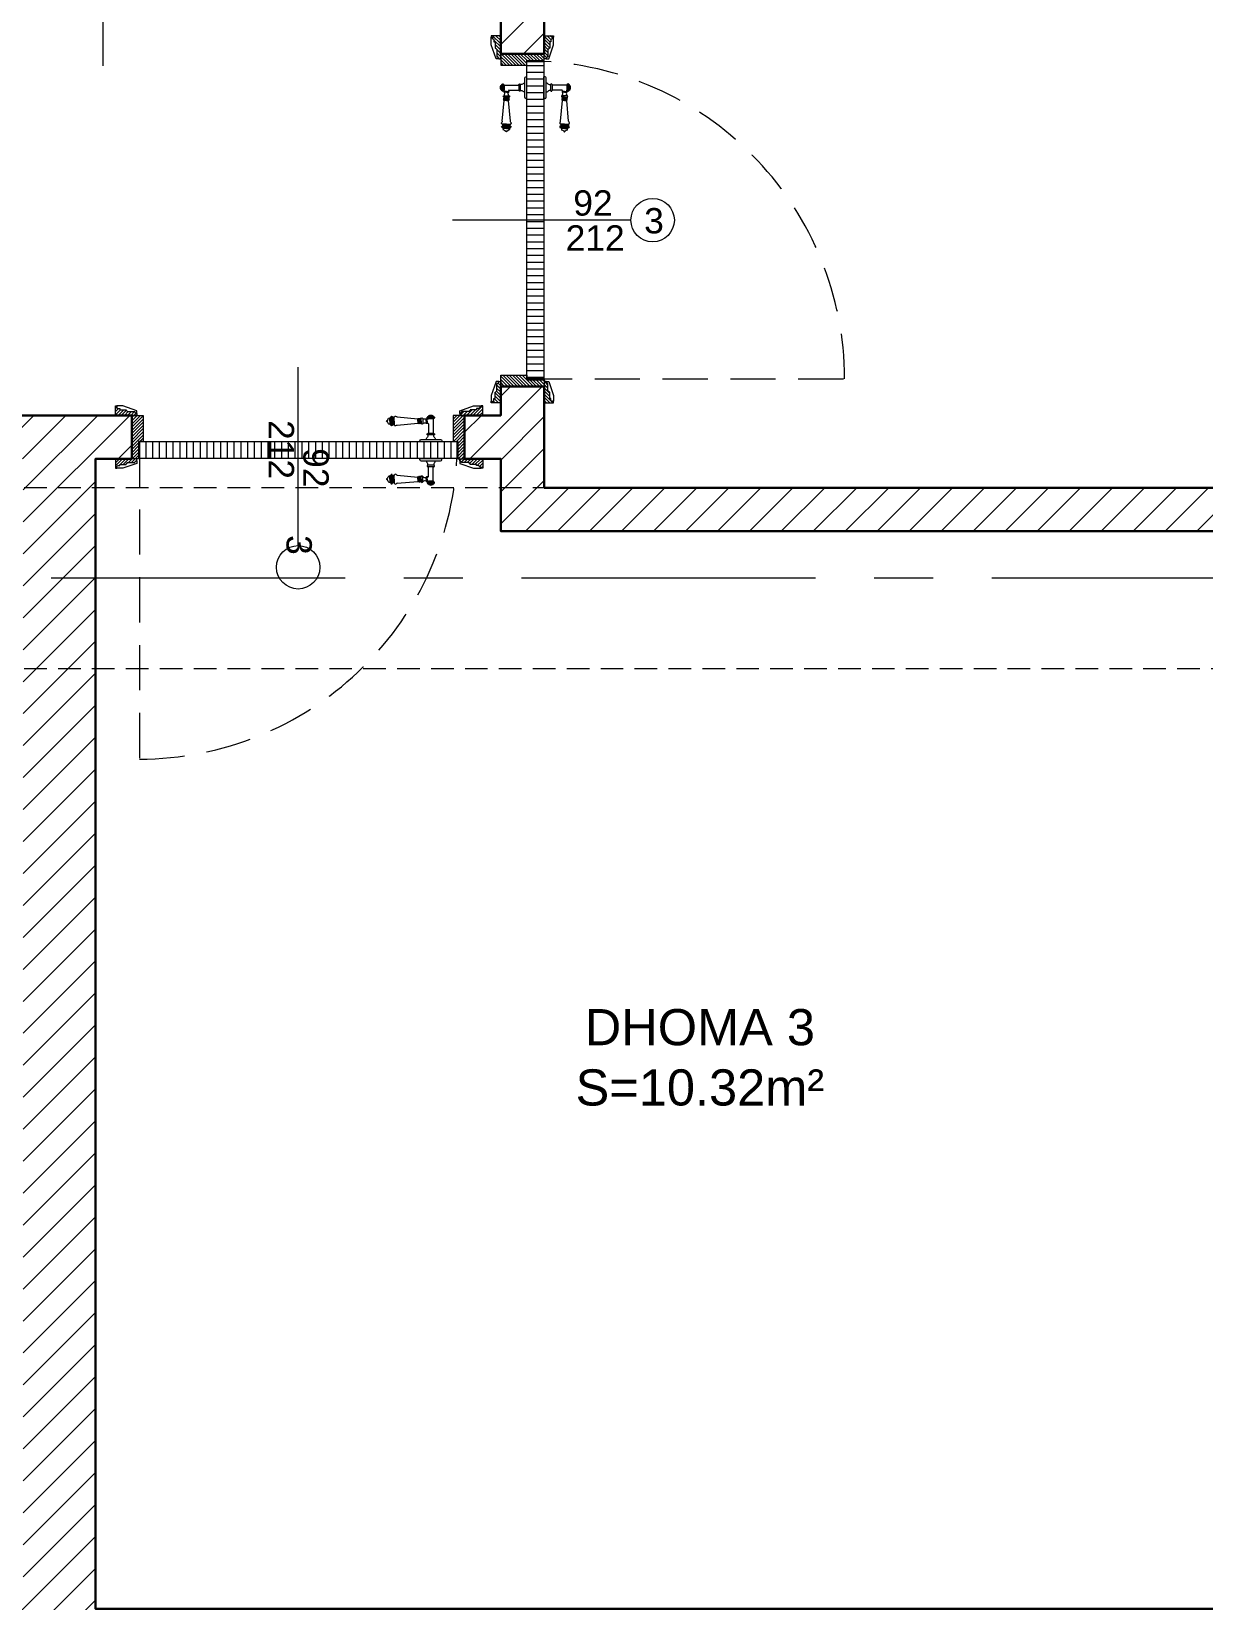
# Model space of a CAD drawing. Header units: centimetres. Extents: x 92587 to 105438, y -55119 to -48334.
# Drawn here: x 95087.4 to 95411.4, y -50955.1 to -50521.2 of the extents above; entities that cross this region are included whole.
import ezdxf

# ---------------------------------------------------------------- set-up
doc = ezdxf.new("R2010")
doc.units = ezdxf.units.CM
doc.header["$LTSCALE"] = 50
doc.header["$MEASUREMENT"] = 0
doc.linetypes.add('AXES', pattern=[2, 1.25, -0.25, 0.25, -0.25])
doc.linetypes.add('CACHE', pattern=[0.375, 0.25, -0.125])
doc.layers.get('0').update_dxf_attribs({"color": 8})
doc.layers.add('AXES', color=10, linetype='AXES')
for name, color, linetype, lineweight in [('BETON CACHE', 4, 'CACHE', 5), ('door', 44, 'Continuous', 5), ('MACONNERIE COUPE', 7, 'Continuous', 30), ('MACONNERIE HACHURE', 253, 'Continuous', 13)]:
    doc.layers.add(name, color=color, linetype=linetype, lineweight=lineweight)
doc.layers.add('DEMOL', color=7, linetype='Continuous', lineweight=60, true_color=0xa87e00)
doc.styles.add('GENERATED_STYLE_1', font='arial.ttf')
doc.styles.add('RS_TEXT_1.50', font='arial.ttf', dxfattribs={"height": 12.5})

# ---------------------------------------------------------------- blocks, each defined once
blk = doc.blocks.new('A$C1cd8c289')
at = {"layer": 'AXES', "lineweight": 5, "ltscale": 1.3}
blk.add_line((3195, 190), (-1985, 190), dxfattribs=at)
blk = doc.blocks.new('door900')
at = {"color": 0}
for p, q in [((-9.3, 67.7), (9.3, 67.7)), ((9.3, 65.2), (-9.3, 65.2)), ((-6.8, 71.5), (-6.8, 70.2)), ((-5.5, 71.5), (-6.8, 71.5)), ((-6.8, 70.2), (6.8, 70.2)), ((-6.8, 62.7), (-6.8, 24)), ((-6.8, 62.7), (6.8, 62.7)), ((-5.5, 71.5), (5.5, 71.5)), ((5.5, 71.5), (6.8, 71.5)), ((6.8, 71.5), (6.8, 70.2)), ((8.7, 62.7), (6.8, 62.7)), ((6.8, 49.1), (6.8, 24)), ((8.7, 50.9), (8.7, 50.9)), ((10.5, 56.8), (10.5, 62.5)), ((10.5, 56.8), (10.5, 51.1)), ((12.7, 56.8), (12.7, 62.5)), ((12.7, 56.8), (12.7, 51.1)), ((22.5, 63.8), (22.5, 49.8)), ((26.5, 56.8), (26.5, 63.8)), ((26.5, 63.8), (29.1, 63.8)), ((26.5, 63.8), (29.1, 63.8)), ((26.5, 56.8), (26.5, 49.8)), ((26.5, 49.8), (29.1, 49.8)), ((26.5, 49.8), (29.1, 49.8)), ((29.1, 63.8), (29.1, 62.8)), ((29.1, 62.8), (29.1, 56.8)), ((29.1, 50.8), (29.1, 56.8)), ((29.1, 50.8), (29.1, 49.8)), ((29.1, 49.8), (29.1, 49.8)), ((31.1, 62.8), (31.1, 56.8)), ((31.1, 50.8), (31.1, 56.8)), ((34.1, 56.8), (34.1, 62.8)), ((34.1, 62.8), (34.1, 56.8)), ((34.1, 50.8), (34.1, 56.8)), ((34.1, 56.8), (34.1, 50.8)), ((92.8, 68.1), (36.2, 62.8)), ((36.2, 56.8), (36.2, 62.8)), ((36.2, 56.8), (36.2, 50.8)), ((92.8, 45.5), (36.2, 50.8)), ((101.2, 67.3), (103.2, 68)), ((101.2, 56.8), (101.2, 67.3)), ((101.2, 56.8), (101.2, 46.3)), ((101.2, 46.3), (103.2, 45.7)), ((103.2, 68), (103.2, 67.7)), ((103.2, 56.8), (103.2, 68)), ((103.2, 56.8), (103.2, 46.3)), ((103.2, 45.9), (103.2, 45.7)), ((106.5, 68), (105.5, 67.3)), ((105.5, 56.8), (105.5, 67.3)), ((105.5, 56.8), (105.5, 46.3)), ((106.5, 45.7), (105.5, 46.3)), ((106.5, 56.8), (106.5, 68)), ((106.5, 56.8), (106.5, 45.7)), ((110.7, 68), (111.8, 67.3)), ((110.7, 56.8), (110.7, 68)), ((110.7, 56.8), (110.7, 45.7)), ((110.7, 45.7), (111.8, 46.3)), ((111.8, 56.8), (111.8, 67.3)), ((111.8, 66.2), (113.3, 66.2)), ((111.8, 56.8), (111.8, 46.3)), ((111.8, 47.5), (113.3, 47.5)), ((113.3, 56.8), (113.3, 66.2)), ((113.3, 56.8), (113.3, 47.5)), ((120.5, 56.8), (120.5, 58.6)), ((120.5, 56.8), (120.5, 55)), ((-30, 3), (-30, 0)), ((30, 0), (-30, 0)), ((27, 6), (-27, 6)), ((-8.3, 22.3), (8.3, 22.3)), ((-8.3, 18.3), (8.3, 18.3)), ((30, 3), (30, 0))]:
    blk.add_line(p, q, dxfattribs=at)
for centre, radius, start, end in [((-9.3, 66.5), 1.25, 90, 270), ((-6.8, 67.7), 2.51, 90.115, 179.885), ((-6.8, 65.2), 2.51, 180.115, 269.885), ((0, 64), 9.29, 53.4104, 126.5896), ((6.8, 67.7), 2.51, 0.115, 89.885), ((6.8, 65.2), 2.51, 270.115, 359.885), ((8.7, 49), 1.91, 88.7426, 178.1515), ((8.6, 64.9), 2.15, 272.7029, 297.6142), ((8.6, 48.8), 2.15, 62.3858, 87.2971), ((9.3, 66.5), 1.25, 270, 90), ((10, 62.5), 0.561, 3.7097, 127.9634), ((10, 51.1), 0.561, 232.0366, 356.2903), ((11.6, 62.5), 1.1, 0.0106, 179.9894), ((11.6, 51.1), 1.1, 180.0106, 359.9894), ((16.7, 70.5), 8.83, 243.5466, 311.3694), ((16.7, 43.2), 8.83, 48.6306, 116.4534), ((24.5, 63.7), 2.01, 4.1469, 175.8531), ((24.5, 50), 2.01, 184.1469, 355.8531), ((30.1, 62.8), 1.03, 0, 180.0014), ((30.1, 50.8), 1.03, 179.9972, 0), ((32.6, 62.8), 1.48, 0, 180), ((32.6, 50.8), 1.48, 180, 0), ((35.2, 62.8), 1.03, 0, 180), ((32.6, 62.8), 1.48, 1.563306237032948e-10, 2.08440831604393e-10), ((35.2, 50.8), 1.03, 180, 0), ((93.1, 72.5), 4.4, 266.3976, 315.6468), ((93.1, 41.1), 4.4, 44.3532, 93.6024), ((98.3, 67.4), 2.89, 358.3861, 135.6468), ((98.3, 46.2), 2.89, 224.3532, 1.6139), ((104.3, 67.6), 1.15, 170.914, 348.1019), ((104.3, 46.1), 1.15, 11.8981, 189.086), ((108.6, 68), 2.1, 0, 180), ((108.6, 45.7), 2.1, 180, 0), ((115.5, 62.5), 2.84, 13.4568, 140.4953), ((115.5, 51.2), 2.84, 219.5047, 346.5432), ((127.9, 65.2), 9.88, 191.9991, 221.6757), ((127.9, 48.5), 9.88, 138.3243, 168.0009), ((120.5, 56.8), 1.79, 0, 90), ((120.5, 56.8), 1.79, 270, 0), ((-27, 3), 3, 90, 180), ((-6.8, 6), 6, 130.5908, 180), ((-16.6, 16.6), 8.41, 314.3689, 12.0705), ((-8.3, 20.3), 2, 90, 270), ((-8.5, 24), 1.71, 275.059, 359.7825), ((8.5, 24), 1.71, 180.2175, 264.941), ((16.6, 16.6), 8.41, 167.9295, 225.6311), ((8.3, 20.3), 2, 270, 90), ((6.8, 6), 6, 0, 49.4092), ((27, 3), 3, 0, 90)]:
    blk.add_arc(centre, radius, start, end, dxfattribs=at)

msp = doc.modelspace()

# ---------------------------------------------------------------- hatches: boundary and pattern name
at = {"layer": 'door'}
h = msp.add_hatch(dxfattribs=at)
h.set_pattern_fill('ANSI31', color=256, scale=5, angle=990)
h.set_pattern_definition([(315, (150534.07864, 92341.89514), (0.4419417382, 0.4419417382), [])])
h.paths.add_polyline_path([(95217.11, -50527.36), (95217.11, -50530.51), (95224.29, -50530.51), (95224.29, -50529.25), (95229.11, -50529.25), (95229.11, -50527.36)])
edge = h.paths.add_edge_path()
edge.add_line((95215.22, -50523.61), (95215.22, -50524.03))
edge.add_line((95215.22, -50524.03), (95215.54, -50524.03))
edge.add_line((95215.54, -50524.03), (95215.54, -50525.79))
edge.add_line((95215.54, -50525.79), (95215.75, -50525.79))
edge.add_arc((95216.06, -50525.79), 0.314, 180, 270)
edge.add_line((95216.06, -50526.11), (95216.06, -50528.2))
edge.add_line((95216.06, -50528.2), (95216.27, -50528.2))
edge.add_arc((95216.58, -50528.2), 0.314, 180, 270)
edge.add_line((95216.58, -50528.51), (95216.58, -50528.72))
edge.add_line((95216.58, -50528.72), (95217.11, -50528.72))
edge.add_line((95217.11, -50528.72), (95217.11, -50522.36))
edge.add_line((95217.11, -50522.36), (95214.49, -50522.36))
edge.add_line((95214.49, -50522.36), (95214.49, -50522.77))
edge.add_line((95214.49, -50522.77), (95214.8, -50522.77))
edge.add_line((95214.8, -50522.77), (95214.8, -50523.19))
edge.add_arc((95214.8, -50523.61), 0.419, 0, 90, ccw=False)
edge = h.paths.add_edge_path()
edge.add_line((95230.99, -50523.61), (95230.99, -50524.03))
edge.add_line((95230.99, -50524.03), (95230.68, -50524.03))
edge.add_line((95230.68, -50524.03), (95230.68, -50525.79))
edge.add_line((95230.68, -50525.79), (95230.47, -50525.79))
edge.add_arc((95230.16, -50525.79), 0.314, 270, 360, ccw=False)
edge.add_line((95230.16, -50526.11), (95230.16, -50528.2))
edge.add_line((95230.16, -50528.2), (95229.95, -50528.2))
edge.add_arc((95229.63, -50528.2), 0.314, -90, 0, ccw=False)
edge.add_line((95229.63, -50528.51), (95229.63, -50528.72))
edge.add_line((95229.63, -50528.72), (95229.11, -50528.72))
edge.add_line((95229.11, -50528.72), (95229.11, -50522.36))
edge.add_line((95229.11, -50522.36), (95231.73, -50522.36))
edge.add_line((95231.73, -50522.36), (95231.73, -50522.77))
edge.add_line((95231.73, -50522.77), (95231.41, -50522.77))
edge.add_line((95231.41, -50522.77), (95231.41, -50523.19))
edge.add_arc((95231.41, -50523.61), 0.419, 90, 180)
h = msp.add_hatch(dxfattribs=at)
h.set_pattern_fill('ANSI31', color=256, scale=15, angle=495)
h.set_pattern_definition([(180, (194581.511, -101166.82), (-8e-16, -1.875), [])])
h.paths.add_polyline_path([(95224.34, -50617.27), (95224.34, -50529.46), (95229.06, -50529.46), (95229.06, -50617.27)])
h = msp.add_hatch(dxfattribs=at)
h.set_pattern_fill('ANSI31', color=256, scale=5, angle=990)
h.set_pattern_definition([(315, (150534.07864, 92341.89514), (0.4419417382, 0.4419417382), [])])
edge = h.paths.add_edge_path()
edge.add_line((95215.22, -50623.11), (95215.22, -50622.7))
edge.add_line((95215.22, -50622.7), (95215.54, -50622.7))
edge.add_line((95215.54, -50622.7), (95215.54, -50620.93))
edge.add_line((95215.54, -50620.93), (95215.75, -50620.93))
edge.add_arc((95216.06, -50620.93), 0.314, 90, 180, ccw=False)
edge.add_line((95216.06, -50620.62), (95216.06, -50618.52))
edge.add_line((95216.06, -50618.52), (95216.27, -50618.52))
edge.add_arc((95216.58, -50618.52), 0.314, 90, 180, ccw=False)
edge.add_line((95216.58, -50618.21), (95216.58, -50618))
edge.add_line((95216.58, -50618), (95217.11, -50618))
edge.add_line((95217.11, -50618), (95217.11, -50623.86))
edge.add_line((95217.11, -50623.86), (95214.49, -50623.86))
edge.add_line((95214.49, -50623.86), (95214.49, -50623.45))
edge.add_line((95214.49, -50623.45), (95214.8, -50623.45))
edge.add_line((95214.8, -50623.45), (95214.8, -50623.53))
edge.add_arc((95214.8, -50623.11), 0.419, 270, 360)
h.paths.add_polyline_path([(95217.11, -50619.36), (95217.11, -50616.22), (95224.29, -50616.22), (95224.29, -50617.48), (95229.11, -50617.48), (95229.11, -50619.36)])
edge = h.paths.add_edge_path()
edge.add_line((95230.99, -50623.11), (95230.99, -50622.7))
edge.add_line((95230.99, -50622.7), (95230.68, -50622.7))
edge.add_line((95230.68, -50622.7), (95230.68, -50620.93))
edge.add_line((95230.68, -50620.93), (95230.47, -50620.93))
edge.add_arc((95230.16, -50620.93), 0.314, 0, 90)
edge.add_line((95230.16, -50620.62), (95230.16, -50618.52))
edge.add_line((95230.16, -50618.52), (95229.95, -50618.52))
edge.add_arc((95229.63, -50618.52), 0.314, 360, 450)
edge.add_line((95229.63, -50618.21), (95229.63, -50618))
edge.add_line((95229.63, -50618), (95229.11, -50618))
edge.add_line((95229.11, -50618), (95229.11, -50623.86))
edge.add_line((95229.11, -50623.86), (95231.73, -50623.86))
edge.add_line((95231.73, -50623.86), (95231.73, -50623.45))
edge.add_line((95231.73, -50623.45), (95231.41, -50623.45))
edge.add_line((95231.41, -50623.45), (95231.41, -50623.53))
edge.add_arc((95231.41, -50623.11), 0.419, 180, 270, ccw=False)
h = msp.add_hatch(dxfattribs=at)
h.set_pattern_fill('ANSI31', color=256, scale=5, angle=1080)
h.set_pattern_definition([(45, (-51132.1491, 1419.608), (-0.4419417382, 0.4419417382), [])])
edge = h.paths.add_edge_path()
edge.add_line((95111.36, -50625.48), (95111.78, -50625.48))
edge.add_line((95111.78, -50625.48), (95111.78, -50625.79))
edge.add_line((95111.78, -50625.79), (95113.54, -50625.79))
edge.add_line((95113.54, -50625.79), (95113.54, -50626))
edge.add_arc((95113.54, -50626.31), 0.314, 0, 90, ccw=False)
edge.add_line((95113.85, -50626.31), (95115.95, -50626.31))
edge.add_line((95115.95, -50626.31), (95115.95, -50626.52))
edge.add_arc((95115.95, -50626.84), 0.314, 0, 90, ccw=False)
edge.add_line((95116.26, -50626.84), (95116.47, -50626.84))
edge.add_line((95116.47, -50626.84), (95116.47, -50627.36))
edge.add_line((95116.47, -50627.36), (95110.61, -50627.36))
edge.add_line((95110.61, -50627.36), (95110.61, -50624.74))
edge.add_line((95110.61, -50624.74), (95111.02, -50624.74))
edge.add_line((95111.02, -50624.74), (95111.02, -50625.06))
edge.add_line((95111.02, -50625.06), (95110.94, -50625.06))
edge.add_arc((95111.36, -50625.06), 0.419, 180, 270)
h.paths.add_polyline_path([(95115.11, -50627.36), (95118.25, -50627.36), (95118.25, -50634.54), (95116.99, -50634.54), (95116.99, -50639.36), (95115.11, -50639.36)])
edge = h.paths.add_edge_path()
edge.add_line((95111.36, -50641.25), (95111.78, -50641.25))
edge.add_line((95111.78, -50641.25), (95111.78, -50640.93))
edge.add_line((95111.78, -50640.93), (95113.54, -50640.93))
edge.add_line((95113.54, -50640.93), (95113.54, -50640.72))
edge.add_arc((95113.54, -50640.41), 0.314, 270, 360)
edge.add_line((95113.85, -50640.41), (95115.95, -50640.41))
edge.add_line((95115.95, -50640.41), (95115.95, -50640.2))
edge.add_arc((95115.95, -50639.89), 0.314, 270, 360)
edge.add_line((95116.26, -50639.89), (95116.47, -50639.89))
edge.add_line((95116.47, -50639.89), (95116.47, -50639.36))
edge.add_line((95116.47, -50639.36), (95110.61, -50639.36))
edge.add_line((95110.61, -50639.36), (95110.61, -50641.98))
edge.add_line((95110.61, -50641.98), (95111.02, -50641.98))
edge.add_line((95111.02, -50641.98), (95111.02, -50641.67))
edge.add_line((95111.02, -50641.67), (95110.94, -50641.67))
edge.add_arc((95111.36, -50641.67), 0.419, 90, 180, ccw=False)
h = msp.add_hatch(dxfattribs=at)
h.set_pattern_fill('ANSI31', color=256, scale=5, angle=1080)
h.set_pattern_definition([(45, (-51132.1491, 1419.608), (-0.4419417382, 0.4419417382), [])])
h.paths.add_polyline_path([(95207.11, -50627.36), (95203.97, -50627.36), (95203.97, -50634.54), (95205.22, -50634.54), (95205.22, -50639.36), (95207.11, -50639.36)])
edge = h.paths.add_edge_path()
edge.add_line((95210.86, -50625.48), (95210.44, -50625.48))
edge.add_line((95210.44, -50625.48), (95210.44, -50625.79))
edge.add_line((95210.44, -50625.79), (95208.68, -50625.79))
edge.add_line((95208.68, -50625.79), (95208.68, -50626))
edge.add_arc((95208.68, -50626.31), 0.314, 90, 180)
edge.add_line((95208.37, -50626.31), (95206.27, -50626.31))
edge.add_line((95206.27, -50626.31), (95206.27, -50626.52))
edge.add_arc((95206.27, -50626.84), 0.314, 90, 180)
edge.add_line((95205.96, -50626.84), (95205.75, -50626.84))
edge.add_line((95205.75, -50626.84), (95205.75, -50627.36))
edge.add_line((95205.75, -50627.36), (95212.11, -50627.36))
edge.add_line((95212.11, -50627.36), (95212.11, -50624.74))
edge.add_line((95212.11, -50624.74), (95211.7, -50624.74))
edge.add_line((95211.7, -50624.74), (95211.7, -50625.06))
edge.add_line((95211.7, -50625.06), (95211.28, -50625.06))
edge.add_arc((95210.86, -50625.06), 0.419, 270, 360, ccw=False)
edge = h.paths.add_edge_path()
edge.add_line((95210.86, -50641.25), (95210.44, -50641.25))
edge.add_line((95210.44, -50641.25), (95210.44, -50640.93))
edge.add_line((95210.44, -50640.93), (95208.68, -50640.93))
edge.add_line((95208.68, -50640.93), (95208.68, -50640.72))
edge.add_arc((95208.68, -50640.41), 0.314, 180, 270, ccw=False)
edge.add_line((95208.37, -50640.41), (95206.27, -50640.41))
edge.add_line((95206.27, -50640.41), (95206.27, -50640.2))
edge.add_arc((95206.27, -50639.89), 0.314, 180, 270, ccw=False)
edge.add_line((95205.96, -50639.89), (95205.75, -50639.89))
edge.add_line((95205.75, -50639.89), (95205.75, -50639.36))
edge.add_line((95205.75, -50639.36), (95212.11, -50639.36))
edge.add_line((95212.11, -50639.36), (95212.11, -50641.98))
edge.add_line((95212.11, -50641.98), (95211.7, -50641.98))
edge.add_line((95211.7, -50641.98), (95211.7, -50641.67))
edge.add_line((95211.7, -50641.67), (95211.28, -50641.67))
edge.add_arc((95210.86, -50641.67), 0.419, 0, 90)
h = msp.add_hatch(dxfattribs=at)
h.set_pattern_fill('ANSI31', color=256, scale=15, angle=585)
h.set_pattern_definition([(270, (142376.566, 45467.0404), (1.875, -9e-16), [])])
h.paths.add_polyline_path([(95117.2, -50634.6), (95205.01, -50634.6), (95205.01, -50639.31), (95117.2, -50639.31)])
at = {"layer": 'MACONNERIE HACHURE'}
h = msp.add_hatch(dxfattribs=at)
h.set_pattern_fill('ANSI31', color=256, scale=50, style=0)
h.set_pattern_definition([(45, (0, 5835.283), (-4.41941738, 4.41941738), [])])
h.paths.add_polyline_path([(93729.11, -50527.36), (93729.11, -50358.36), (93801.11, -50358.36), (93801.11, -50337.36), (93779.11, -50337.36), (93779.11, -50332.36), (93959.11, -50332.36), (93959.11, -50344.36), (93909.11, -50344.36), (93909.11, -50517.36), (93887.11, -50517.36), (93887.11, -50505.36), (93897.11, -50505.36), (93897.11, -50344.36), (93806.11, -50344.36), (93806.11, -50363.36), (93749.11, -50363.36), (93749.11, -50505.36), (93805.11, -50505.36), (93805.11, -50517.36), (93741.11, -50517.36), (93741.11, -50527.36)])
h.paths.add_polyline_path([(94298.94, -51192.36), (94249.11, -51192.36), (94249.11, -51152.36), (94298.94, -51152.36)])
h.paths.add_polyline_path([(94459.11, -51192.36), (94419.11, -51192.36), (94419.11, -51152.36), (94459.11, -51152.36)])
h.paths.add_polyline_path([(94319.11, -51547.36), (94229.11, -51547.36), (94229.11, -51487.36), (94076.11, -51487.36), (94076.11, -51547.36), (94064.11, -51547.36), (94064.11, -51427.36), (94084.11, -51427.36), (94084.11, -51462.36), (94249.11, -51462.36), (94249.11, -51511.36), (94319.11, -51511.36), (94319.11, -51462.36), (94354.11, -51462.36), (94354.11, -51482.36), (94344.11, -51482.36), (94344.11, -51532.36), (94319.11, -51532.36), (94319.11, -51516.36), (94249.11, -51516.36), (94249.11, -51542.36), (94319.11, -51542.36)])
h.paths.add_polyline_path([(93749.11, -49932.36), (93849.11, -49932.36), (93849.11, -49907.36), (93749.11, -49907.36)])
h.paths.add_polyline_path([(93514.11, -51940.47), (93489.11, -51940.47), (93489.11, -51987.36), (93514.11, -51987.36)])
h.paths.add_polyline_path([(93514.11, -50042.36), (93489.11, -50042.36), (93489.11, -50022.36), (93514.11, -50022.36)])
h.paths.add_polyline_path([(94196.61, -51192.36), (94214.11, -51192.36), (94214.11, -51172.36), (94196.61, -51172.36)])
h.paths.add_polyline_path([(93874.11, -51305.36), (93864.11, -51305.36), (93864.11, -51317.36), (93904.11, -51317.36), (93904.11, -51305.36), (93894.11, -51305.36), (93894.11, -50987.36), (94064.11, -50987.36), (94064.11, -51305.36), (93986.1, -51305.36), (93986.1, -51317.36), (94064.11, -51317.36), (94064.11, -51327.36), (94084.11, -51327.36), (94084.11, -51192.36), (94096.61, -51192.36), (94096.61, -51172.36), (94084.11, -51172.36), (94084.11, -50957.36), (94063.11, -50957.36), (94063.11, -50627.36), (93965.1, -50627.36), (93965.1, -50639.36), (94043.11, -50639.36), (94043.11, -50957.36), (93873.11, -50957.36), (93873.11, -50639.36), (93883.11, -50639.36), (93883.11, -50627.36), (93843.11, -50627.36), (93843.11, -50639.36), (93853.11, -50639.36), (93853.11, -50957.36), (93514.11, -50957.36), (93514.11, -50912.36), (93489.11, -50912.36), (93489.11, -50962.36), (93379.11, -50962.36), (93379.11, -50982.36), (93489.11, -50982.36), (93489.11, -51032.36), (93514.11, -51032.36), (93514.11, -50987.36), (93874.11, -50987.36)])
h.paths.add_polyline_path([(93706.11, -50332.36), (93706.11, -50352.36), (93404.11, -50352.36), (93404.11, -50417.36), (93379.11, -50417.36), (93379.11, -50327.36), (93489.11, -50327.36), (93489.11, -50312.36), (93514.11, -50312.36), (93514.11, -50332.36)])
h.paths.add_polyline_path([(94149.11, -50235.36), (94174.11, -50235.36), (94174.11, -50513.36), (94226.11, -50513.36), (94226.11, -50535.36), (94214.11, -50535.36), (94214.11, -50525.36), (94089.11, -50525.36), (94089.11, -50513.36), (94149.11, -50513.36)])
h.paths.add_polyline_path([(94174.11, -50162.36), (94174.11, -50142.36), (94224.11, -50142.36), (94224.11, -50022.36), (94249.11, -50022.36), (94249.11, -50137.36), (94266.61, -50137.36), (94266.61, -50162.36)])
h.paths.add_polyline_path([(93514.11, -49972.36), (93514.11, -49932.36), (93569.11, -49932.36), (93569.11, -49907.36), (93489.11, -49907.36), (93489.11, -49972.36)])
h.paths.add_polyline_path([(94089.11, -49932.36), (94029.11, -49932.36), (94029.11, -49907.36), (94114.11, -49907.36), (94114.11, -49972.36), (94114.11, -49972.36), (94114.11, -50022.36), (94089.11, -50022.36)])
h.paths.add_polyline_path([(93514.11, -51612.36), (93514.11, -51670.47), (93489.11, -51670.47), (93489.11, -51617.36), (93379.11, -51617.36), (93379.11, -51527.36), (93404.11, -51527.36), (93404.11, -51592.36), (93737.11, -51592.36), (93737.11, -51419.36), (93749.11, -51419.36), (93749.11, -51427.36), (93805.11, -51427.36), (93805.11, -51439.36), (93749.11, -51439.36), (93749.11, -51587.36), (93897.11, -51587.36), (93897.11, -51439.36), (93887.11, -51439.36), (93887.11, -51427.36), (93909.11, -51427.36), (93909.11, -51600.36), (93958.97, -51600.36), (93958.97, -51612.36)])
h.paths.add_polyline_path([(93749.11, -51285.36), (93749.11, -51305.36), (93772.11, -51305.36), (93772.11, -51317.36), (93749.11, -51317.36), (93749.11, -51327.36), (93737.11, -51327.36), (93737.11, -51297.36), (93514.11, -51297.36), (93514.11, -51285.36)], flags=17)
h.paths.add_polyline_path([(93729.11, -50647.36), (93514.11, -50647.36), (93514.11, -50659.36), (93741.11, -50659.36), (93741.11, -50639.36), (93751.11, -50639.36), (93751.11, -50627.36), (93741.11, -50627.36), (93741.11, -50619.36), (93729.11, -50619.36)])
h.paths.add_polyline_path([(94314.11, -50647.36), (94314.11, -50635.36), (94226.11, -50635.36), (94226.11, -50627.36), (94214.11, -50627.36), (94214.11, -50647.36)])
h.paths.add_polyline_path([(93404.11, -51297.36), (93379.11, -51297.36), (93379.11, -51347.36), (93404.11, -51347.36)])
h.paths.add_polyline_path([(93404.11, -50647.36), (93379.11, -50647.36), (93379.11, -50597.36), (93404.11, -50597.36)])
h.paths.add_polyline_path([(93514.11, -51247.36), (93489.11, -51247.36), (93489.11, -51192.47), (93514.11, -51192.47)], flags=17)
h.paths.add_polyline_path([(93514.11, -50697.36), (93489.11, -50697.36), (93489.11, -50752.25), (93514.11, -50752.25)], flags=17)
h.paths.add_polyline_path([(94659.28, -51192.36), (94709.11, -51192.36), (94709.11, -51152.36), (94659.28, -51152.36)])
h.paths.add_polyline_path([(94499.11, -51192.36), (94539.11, -51192.36), (94539.11, -51152.36), (94499.11, -51152.36)])
h.paths.add_polyline_path([(94344.11, -52012.36), (94364.11, -52012.36), (94364.11, -52037.36), (94344.11, -52037.36)])
h.paths.add_polyline_path([(94029.11, -52012.36), (94029.11, -52037.36), (94209.11, -52037.36), (94209.11, -52012.36)])
h.paths.add_polyline_path([(94639.11, -51547.36), (94729.11, -51547.36), (94729.11, -51487.36), (94882.11, -51487.36), (94882.11, -51547.36), (94894.11, -51547.36), (94894.11, -51427.36), (94874.11, -51427.36), (94874.11, -51462.36), (94709.11, -51462.36), (94709.11, -51511.36), (94639.11, -51511.36), (94639.11, -51462.36), (94454.11, -51462.36), (94454.11, -51482.36), (94614.11, -51482.36), (94614.11, -51532.36), (94639.11, -51532.36), (94639.11, -51516.36), (94709.11, -51516.36), (94709.11, -51542.36), (94639.11, -51542.36)])
h.paths.add_polyline_path([(95209.11, -49932.36), (95109.11, -49932.36), (95109.11, -49907.36), (95209.11, -49907.36)])
h.paths.add_polyline_path([(95444.11, -51940.47), (95469.11, -51940.47), (95469.11, -51987.36), (95444.11, -51987.36)])
h.paths.add_polyline_path([(95444.11, -50042.36), (95469.11, -50042.36), (95469.11, -50022.36), (95444.11, -50022.36)])
h.paths.add_polyline_path([(94761.61, -51192.36), (94744.11, -51192.36), (94744.11, -51172.36), (94761.61, -51172.36)])
h.paths.add_polyline_path([(94464.11, -50162.36), (94446.61, -50162.36), (94446.61, -50137.36), (94464.11, -50137.36), (94464.11, -49972.36), (94494.11, -49972.36), (94494.11, -50137.36), (94511.72, -50137.36), (94511.72, -50162.36), (94494.11, -50162.36), (94494.11, -50635.36), (94562.11, -50635.36), (94562.11, -50647.36), (94494.11, -50647.36), (94494.11, -50822.36), (94464.11, -50822.36), (94464.11, -50647.36), (94396.11, -50647.36), (94396.11, -50635.36), (94464.11, -50635.36)])
h.paths.add_polyline_path([(95084.11, -51305.36), (95094.11, -51305.36), (95094.11, -51317.36), (95054.11, -51317.36), (95054.11, -51305.36), (95064.11, -51305.36), (95064.11, -50987.36), (94894.11, -50987.36), (94894.11, -51305.36), (94972.12, -51305.36), (94972.12, -51317.36), (94894.11, -51317.36), (94894.11, -51327.36), (94874.11, -51327.36), (94874.11, -51192.36), (94861.61, -51192.36), (94861.61, -51172.36), (94874.11, -51172.36), (94874.11, -50957.36), (94895.11, -50957.36), (94895.11, -50627.36), (94993.12, -50627.36), (94993.12, -50639.36), (94915.11, -50639.36), (94915.11, -50957.36), (95085.11, -50957.36), (95085.11, -50639.36), (95075.11, -50639.36), (95075.11, -50627.36), (95115.11, -50627.36), (95115.11, -50639.36), (95105.11, -50639.36), (95105.11, -50957.36), (95444.11, -50957.36), (95444.11, -50912.36), (95469.11, -50912.36), (95469.11, -50962.36), (95579.11, -50962.36), (95579.11, -50982.36), (95469.11, -50982.36), (95469.11, -51032.36), (95444.11, -51032.36), (95444.11, -50987.36), (95084.11, -50987.36)])
h.paths.add_polyline_path([(95229.11, -50358.36), (95157.11, -50358.36), (95157.11, -50337.36), (95179.11, -50337.36), (95179.11, -50332.36), (94999.11, -50332.36), (94999.11, -50344.36), (95049.11, -50344.36), (95049.11, -50517.36), (95071.11, -50517.36), (95071.11, -50505.36), (95061.11, -50505.36), (95061.11, -50344.36), (95152.11, -50344.36), (95152.11, -50363.36), (95209.11, -50363.36), (95209.11, -50505.36), (95153.11, -50505.36), (95153.11, -50517.36), (95217.11, -50517.36), (95217.11, -50527.36), (95229.11, -50527.36)])
h.paths.add_polyline_path([(95252.11, -50332.36), (95252.11, -50352.36), (95554.11, -50352.36), (95554.11, -50417.36), (95579.11, -50417.36), (95579.11, -50327.36), (95469.11, -50327.36), (95469.11, -50312.36), (95444.11, -50312.36), (95444.11, -50332.36)])
h.paths.add_polyline_path([(94809.11, -50235.36), (94784.11, -50235.36), (94784.11, -50513.36), (94732.11, -50513.36), (94732.11, -50535.36), (94744.11, -50535.36), (94744.11, -50525.36), (94869.11, -50525.36), (94869.11, -50513.36), (94809.11, -50513.36)])
h.paths.add_polyline_path([(94784.11, -50162.36), (94784.11, -50142.36), (94734.11, -50142.36), (94734.11, -50022.36), (94709.11, -50022.36), (94709.11, -50137.36), (94691.61, -50137.36), (94691.61, -50162.36)])
h.paths.add_polyline_path([(95444.11, -49972.36), (95444.11, -49932.36), (95389.11, -49932.36), (95389.11, -49907.36), (95469.11, -49907.36), (95469.11, -49972.36)])
h.paths.add_polyline_path([(94869.11, -49932.36), (94929.11, -49932.36), (94929.11, -49907.36), (94844.11, -49907.36), (94844.11, -49972.36), (94844.11, -49972.36), (94844.11, -50022.36), (94869.11, -50022.36)])
h.paths.add_polyline_path([(93514.11, -52012.36), (93569.11, -52012.36), (93569.11, -52037.36), (93514.11, -52037.36)])
h.paths.add_polyline_path([(93749.11, -52012.36), (93749.11, -52037.36), (93849.11, -52037.36), (93849.11, -52012.36)])
h.paths.add_polyline_path([(94464.11, -52012.36), (94614.11, -52012.36), (94614.11, -52037.36), (94464.11, -52037.36)])
h.paths.add_polyline_path([(94749.11, -52012.36), (95444.11, -52012.36), (95444.11, -52037.36), (94749.11, -52037.36)])
h.paths.add_polyline_path([(95444.11, -51612.36), (95444.11, -51670.47), (95469.11, -51670.47), (95469.11, -51617.36), (95579.11, -51617.36), (95579.11, -51527.36), (95554.11, -51527.36), (95554.11, -51592.36), (95221.11, -51592.36), (95221.11, -51419.36), (95209.11, -51419.36), (95209.11, -51427.36), (95153.11, -51427.36), (95153.11, -51439.36), (95209.11, -51439.36), (95209.11, -51587.36), (95061.11, -51587.36), (95061.11, -51439.36), (95071.11, -51439.36), (95071.11, -51427.36), (95049.11, -51427.36), (95049.11, -51600.36), (94999.24, -51600.36), (94999.24, -51612.36)])
h.paths.add_polyline_path([(95209.11, -51285.36), (95209.11, -51305.36), (95186.11, -51305.36), (95186.11, -51317.36), (95209.11, -51317.36), (95209.11, -51327.36), (95221.11, -51327.36), (95221.11, -51297.36), (95444.11, -51297.36), (95444.11, -51285.36)], flags=17)
h.paths.add_polyline_path([(95229.11, -50647.36), (95444.11, -50647.36), (95444.11, -50659.36), (95217.11, -50659.36), (95217.11, -50639.36), (95207.11, -50639.36), (95207.11, -50627.36), (95217.11, -50627.36), (95217.11, -50619.36), (95229.11, -50619.36)])
h.paths.add_polyline_path([(94644.11, -50647.36), (94644.11, -50635.36), (94732.11, -50635.36), (94732.11, -50627.36), (94744.11, -50627.36), (94744.11, -50647.36)])
h.paths.add_polyline_path([(95554.11, -51297.36), (95579.11, -51297.36), (95579.11, -51347.36), (95554.11, -51347.36)])
h.paths.add_polyline_path([(95554.11, -50647.36), (95579.11, -50647.36), (95579.11, -50597.36), (95554.11, -50597.36)])
h.paths.add_polyline_path([(95444.11, -51247.36), (95469.11, -51247.36), (95469.11, -51192.47), (95444.11, -51192.47)], flags=17)
h.paths.add_polyline_path([(95444.11, -50697.36), (95469.11, -50697.36), (95469.11, -50752.25), (95444.11, -50752.25)], flags=17)

# ---------------------------------------------------------------- linework, layer by layer
at = {"layer": 'BETON CACHE', "lineweight": 5, "ltscale": 0.5}
msp.add_lwpolyline([(93379.11, -50697.36), (95579.11, -50697.36), (95579.11, -50647.36), (93379.11, -50647.36)], close=True, dxfattribs=at)
at = {"layer": 'door'}
for p, q in [((95107.1, -50481.37), (95107.1, -50530.69)), ((95253.1, -50573.36), (95203.78, -50573.36)), ((95161.11, -50663.36), (95161.11, -50614.04))]:
    msp.add_line(p, q, dxfattribs=at)
at = {"layer": 'door', "linetype": 'CACHE'}
for p, q in [((95224.34, -50617.27), (95312.15, -50617.27)), ((95117.2, -50634.6), (95117.2, -50722.41))]:
    msp.add_line(p, q, dxfattribs=at)
at = {"layer": 'door'}
for points in [[(95215.22, -50523.61), (95215.22, -50524.03), (95215.54, -50524.03), (95215.54, -50525.79), (95215.75, -50525.79, 0.414214), (95216.06, -50526.11), (95216.06, -50528.2), (95216.27, -50528.2, 0.414214), (95216.58, -50528.51), (95216.58, -50528.72), (95217.11, -50528.72), (95217.11, -50522.36), (95214.49, -50522.36), (95214.49, -50522.77), (95214.8, -50522.77), (95214.8, -50523.19, -0.414214), (95215.22, -50523.61)], [(95230.99, -50523.61), (95230.99, -50524.03), (95230.68, -50524.03), (95230.68, -50525.79), (95230.47, -50525.79, -0.414214), (95230.16, -50526.11), (95230.16, -50528.2), (95229.95, -50528.2, -0.414214), (95229.63, -50528.51), (95229.63, -50528.72), (95229.11, -50528.72), (95229.11, -50522.36), (95231.73, -50522.36), (95231.73, -50522.77), (95231.41, -50522.77), (95231.41, -50523.19, 0.414214), (95230.99, -50523.61)], [(95215.22, -50623.11), (95215.22, -50622.7), (95215.54, -50622.7), (95215.54, -50620.93), (95215.75, -50620.93, -0.414214), (95216.06, -50620.62), (95216.06, -50618.52), (95216.27, -50618.52, -0.414214), (95216.58, -50618.21), (95216.58, -50618), (95217.11, -50618), (95217.11, -50623.86), (95214.49, -50623.86), (95214.49, -50623.45), (95214.8, -50623.45), (95214.8, -50623.53, 0.414214), (95215.22, -50623.11)], [(95230.99, -50623.11), (95230.99, -50622.7), (95230.68, -50622.7), (95230.68, -50620.93), (95230.47, -50620.93, 0.414214), (95230.16, -50620.62), (95230.16, -50618.52), (95229.95, -50618.52, 0.414214), (95229.63, -50618.21), (95229.63, -50618), (95229.11, -50618), (95229.11, -50623.86), (95231.73, -50623.86), (95231.73, -50623.45), (95231.41, -50623.45), (95231.41, -50623.53, -0.414214), (95230.99, -50623.11)], [(95111.36, -50625.48), (95111.78, -50625.48), (95111.78, -50625.79), (95113.54, -50625.79), (95113.54, -50626, -0.414214), (95113.85, -50626.31), (95115.95, -50626.31), (95115.95, -50626.52, -0.414214), (95116.26, -50626.84), (95116.47, -50626.84), (95116.47, -50627.36), (95110.61, -50627.36), (95110.61, -50624.74), (95111.02, -50624.74), (95111.02, -50625.06), (95110.94, -50625.06, 0.414214), (95111.36, -50625.48)], [(95210.86, -50625.48), (95210.44, -50625.48), (95210.44, -50625.79), (95208.68, -50625.79), (95208.68, -50626, 0.414214), (95208.37, -50626.31), (95206.27, -50626.31), (95206.27, -50626.52, 0.414214), (95205.96, -50626.84), (95205.75, -50626.84), (95205.75, -50627.36), (95212.11, -50627.36), (95212.11, -50624.74), (95211.7, -50624.74), (95211.7, -50625.06), (95211.28, -50625.06, -0.414214), (95210.86, -50625.48)], [(95111.36, -50641.25), (95111.78, -50641.25), (95111.78, -50640.93), (95113.54, -50640.93), (95113.54, -50640.72, 0.414214), (95113.85, -50640.41), (95115.95, -50640.41), (95115.95, -50640.2, 0.414214), (95116.26, -50639.89), (95116.47, -50639.89), (95116.47, -50639.36), (95110.61, -50639.36), (95110.61, -50641.98), (95111.02, -50641.98), (95111.02, -50641.67), (95110.94, -50641.67, -0.414214), (95111.36, -50641.25)], [(95210.86, -50641.25), (95210.44, -50641.25), (95210.44, -50640.93), (95208.68, -50640.93), (95208.68, -50640.72, -0.414214), (95208.37, -50640.41), (95206.27, -50640.41), (95206.27, -50640.2, -0.414214), (95205.96, -50639.89), (95205.75, -50639.89), (95205.75, -50639.36), (95212.11, -50639.36), (95212.11, -50641.98), (95211.7, -50641.98), (95211.7, -50641.67), (95211.28, -50641.67, 0.414214), (95210.86, -50641.25)]]:
    msp.add_lwpolyline(points, format="xyb", dxfattribs=at)
for points in [[(95216.58, -50528.72), (95215.85, -50528.72), (95214.49, -50524.87), (95214.49, -50522.77)], [(95229.63, -50528.72), (95230.37, -50528.72), (95231.73, -50524.87), (95231.73, -50522.77)], [(95217.11, -50527.36), (95217.11, -50530.51), (95224.29, -50530.51), (95224.29, -50529.25), (95229.11, -50529.25), (95229.11, -50527.36), (95217.11, -50527.36)], [(95224.34, -50617.27), (95224.34, -50529.46), (95229.06, -50529.46), (95229.06, -50617.27), (95224.34, -50617.27)], [(95216.58, -50618), (95215.85, -50618), (95214.49, -50621.86), (95214.49, -50623.45)], [(95217.11, -50619.36), (95217.11, -50616.22), (95224.29, -50616.22), (95224.29, -50617.48), (95229.11, -50617.48), (95229.11, -50619.36), (95217.11, -50619.36)], [(95229.63, -50618), (95230.37, -50618), (95231.73, -50621.86), (95231.73, -50623.45)], [(95116.47, -50626.84), (95116.47, -50626.11), (95112.61, -50624.74), (95111.02, -50624.74)], [(95205.75, -50626.84), (95205.75, -50626.11), (95209.6, -50624.74), (95211.7, -50624.74)], [(95115.11, -50627.36), (95118.25, -50627.36), (95118.25, -50634.54), (95116.99, -50634.54), (95116.99, -50639.36), (95115.11, -50639.36), (95115.11, -50627.36)], [(95207.11, -50627.36), (95203.97, -50627.36), (95203.97, -50634.54), (95205.22, -50634.54), (95205.22, -50639.36), (95207.11, -50639.36), (95207.11, -50627.36)], [(95117.2, -50634.6), (95205.01, -50634.6), (95205.01, -50639.31), (95117.2, -50639.31), (95117.2, -50634.6)], [(95116.47, -50639.89), (95116.47, -50640.62), (95112.61, -50641.98), (95111.02, -50641.98)], [(95205.75, -50639.89), (95205.75, -50640.62), (95209.6, -50641.98), (95211.7, -50641.98)]]:
    msp.add_lwpolyline(points, dxfattribs=at)
for centre in [(95259.1, -50573.36), (95161.11, -50669.36)]:
    msp.add_circle(centre, 6, dxfattribs=at)
at = {"layer": 'door', "linetype": 'CACHE'}
for centre, start, end in [((95224.11, -50617.36), 0.0583, 86.7816), ((95117.11, -50634.37), 270.0583, 356.7816)]:
    msp.add_arc(centre, 88.04, start, end, dxfattribs=at)
at = {"layer": 'MACONNERIE COUPE'}
for points in [[(95229.11, -50358.36), (95157.11, -50358.36), (95157.11, -50337.36), (95179.11, -50337.36), (95179.11, -50332.36), (94999.11, -50332.36), (94999.11, -50344.36), (95049.11, -50344.36), (95049.11, -50517.36), (95071.11, -50517.36), (95071.11, -50505.36), (95061.11, -50505.36), (95061.11, -50344.36), (95152.11, -50344.36), (95152.11, -50363.36), (95209.11, -50363.36), (95209.11, -50505.36), (95153.11, -50505.36), (95153.11, -50517.36), (95217.11, -50517.36), (95217.11, -50527.36), (95229.11, -50527.36)], [(95229.11, -50647.36), (95444.11, -50647.36), (95444.11, -50659.36), (95217.11, -50659.36), (95217.11, -50639.36), (95207.11, -50639.36), (95207.11, -50627.36), (95217.11, -50627.36), (95217.11, -50619.36), (95229.11, -50619.36)]]:
    msp.add_lwpolyline(points, close=True, dxfattribs=at)
msp.add_lwpolyline([(95075.11, -50627.36), (95115.11, -50627.36), (95115.11, -50639.36), (95105.11, -50639.36), (95105.11, -50957.36), (95444.11, -50957.36), (95444.11, -50912.36), (95469.11, -50912.36), (95469.11, -50962.36), (95579.11, -50962.36), (95579.11, -50982.36), (95469.11, -50982.36), (95469.11, -51032.36), (95444.11, -51032.36), (95444.11, -50987.36), (95084.11, -50987.36)], dxfattribs=at)

# ---------------------------------------------------------------- block references
at = {"layer": 'door', "yscale": 0.1, "zscale": 0.1}
for p, xscale, rotation in [((95224.34, -50536.7), -0.1, 90), ((95229.06, -50536.7), 0.1, 270), ((95197.78, -50639.31), 0.1, 180)]:
    msp.add_blockref('door900', p, dxfattribs=dict(at, xscale=xscale, rotation=rotation))
at = {"layer": 'door', "xscale": -0.1, "yscale": 0.1, "zscale": 0.1}
msp.add_blockref('door900', (95197.78, -50634.6), dxfattribs=at)
at = {"layer": 'MACONNERIE COUPE', "lineweight": 5, "ltscale": 0.5}
msp.add_blockref('A$C1cd8c289', (94709.11, -50862.36), dxfattribs=at)

# ---------------------------------------------------------------- texts
at = {"layer": 'DEMOL', "lineweight": -2, "insert": (95272.15, -50804.91), "char_height": 10, "width": 93.9293, "attachment_point": 5, "style": 'RS_TEXT_1.50'}
msp.add_mtext('DHOMA 3\\PS=10.32m²', dxfattribs=at)
at = {"layer": 'door', "char_height": 7, "style": 'GENERATED_STYLE_1'}
for s, insert, attachment_point in [('\\A1;\\pxql,t0;92', (95237.16, -50572.21), 7), ('\\A1;\\pxql,t0;3', (95256.75, -50570.03), 1), ('\\A1;\\pxql,t0;212', (95235.05, -50581.79), 7)]:
    msp.add_mtext(s, dxfattribs=dict(at, insert=insert, attachment_point=attachment_point))
at = {"layer": 'door', "char_height": 7, "rotation": 270, "style": 'GENERATED_STYLE_1'}
for s, insert, attachment_point in [('\\A1;\\pxql,t0;212', (95159.96, -50644.96), 3), ('\\A1;\\pxql,t0;92', (95169.54, -50647.29), 3), ('\\A1;\\pxql,t0;3', (95157.78, -50667.45), 9)]:
    msp.add_mtext(s, dxfattribs=dict(at, insert=insert, attachment_point=attachment_point))

doc.saveas('drawing.dxf')
